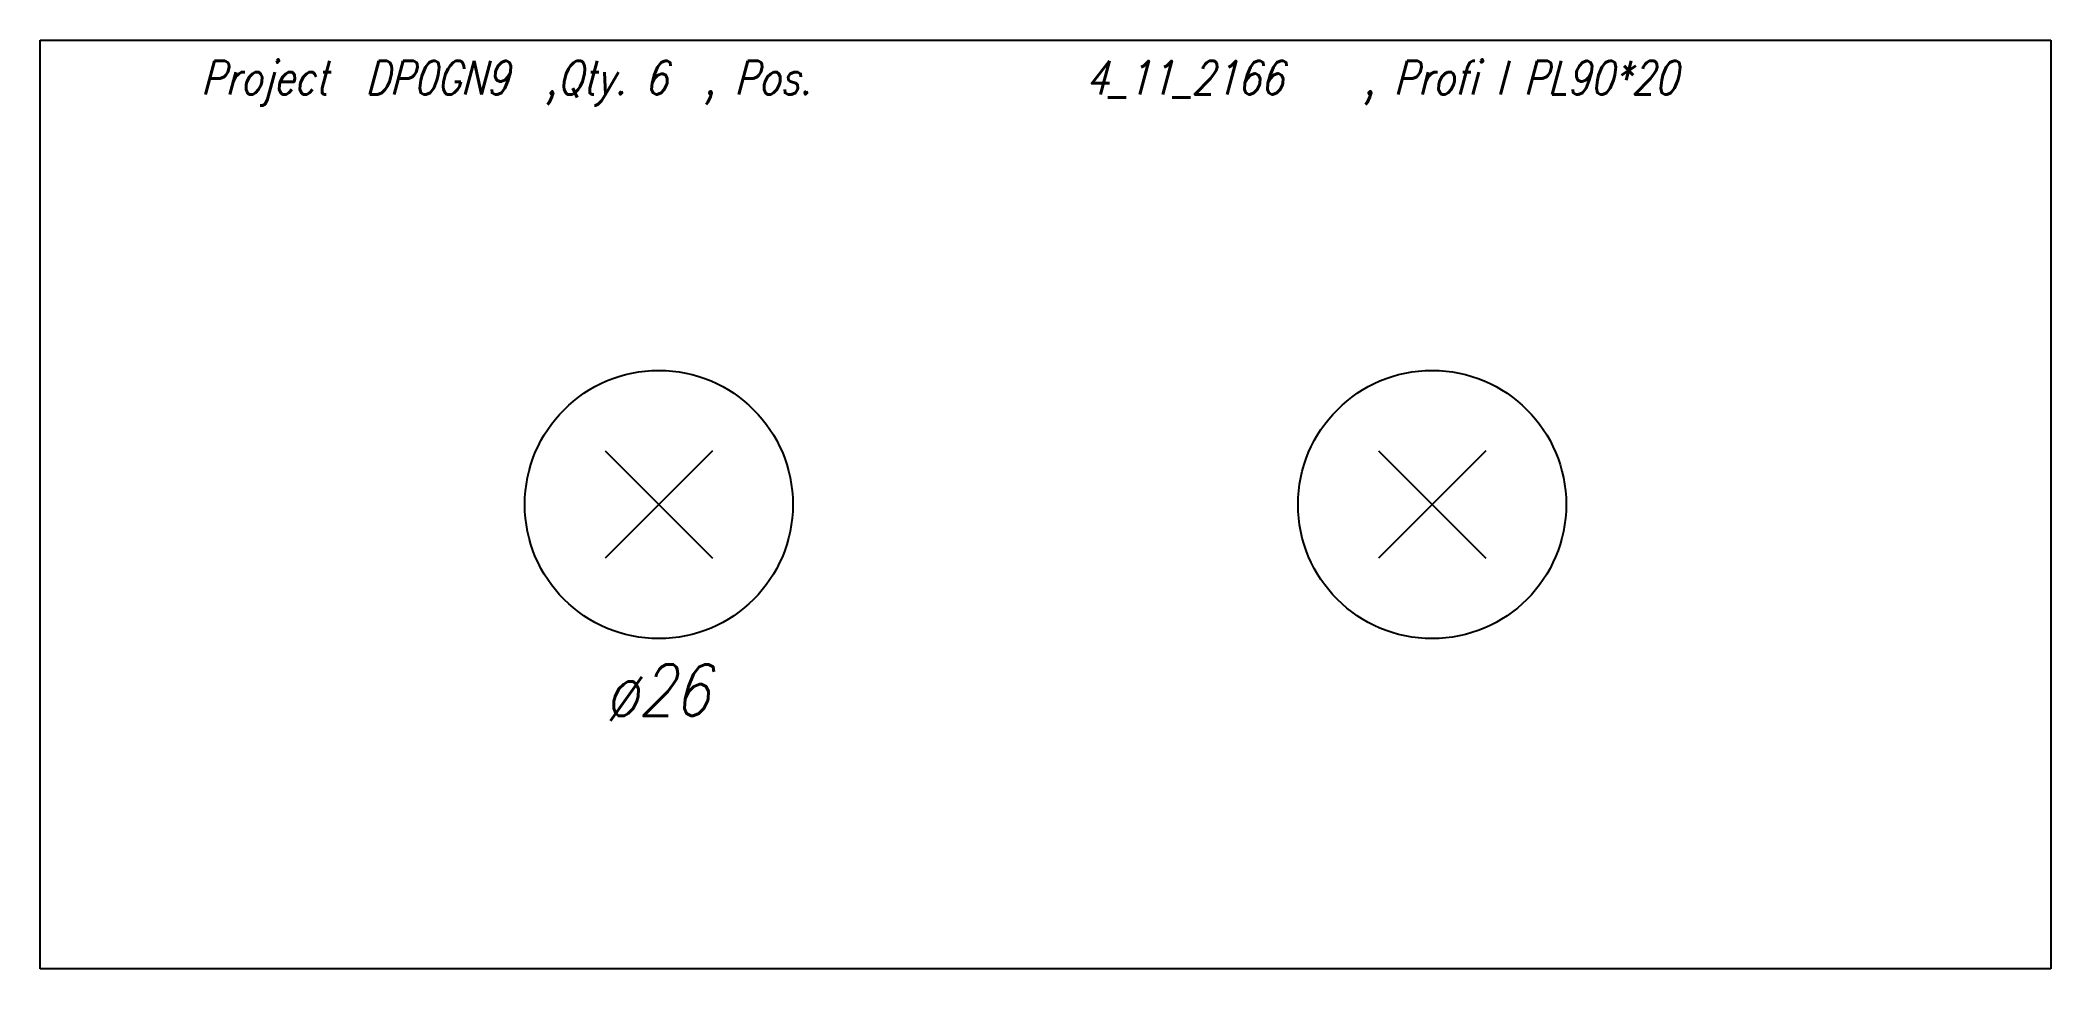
# Model space of a CAD drawing. Extents: x 0 to 195, y -45 to 45.
import ezdxf

# ---------------------------------------------------------------- set-up
doc = ezdxf.new("R2010")
doc.units = 0
doc.header["$LTSCALE"] = 10
for name, color, linetype in [('BEZ_SCHRAUBEN', 7, 'CONTINUOUS'), ('SCHRAUBEN', 7, 'CONTINUOUS'), ('TEILE', 7, 'CONTINUOUS'), ('UNTERSCHRIFT', 7, 'CONTINUOUS')]:
    doc.layers.add(name, color=color, linetype=linetype)
doc.styles.get("Standard").update_dxf_attribs({"font": 'ROMANS'})

msp = doc.modelspace()

# ---------------------------------------------------------------- linework, layer by layer
at = {"layer": 'SCHRAUBEN', "color": 6}
for p, q in [((65.198471, 5.165042), (54.798473, -5.234959)), ((54.798473, 5.165042), (65.198471, -5.234959)), ((140.199127, 5.164324), (129.799118, -5.235677)), ((129.799118, 5.164324), (140.199127, -5.235677))]:
    msp.add_line(p, q, dxfattribs=at)
at = {"layer": 'SCHRAUBEN', "color": 2}
for centre, radius in [((59.998474, -0.034958), 13), ((134.999115, -0.035677), 13.000015)]:
    msp.add_circle(centre, radius, dxfattribs=at)
at = {"layer": 'TEILE', "color": 2}
for p, q in [((0, -45.036846), (0.000007, 44.963463)), ((0.000007, 44.963463), (195, 44.969017)), ((195, 44.969017), (195, -45.031319)), ((195, -45.031319), (0, -45.036846))]:
    msp.add_line(p, q, dxfattribs=at)

# ---------------------------------------------------------------- texts
at = {"layer": 'BEZ_SCHRAUBEN', "color": 2, "oblique": 15, "width": 0.8}
msp.add_text(' ø26', height=5, dxfattribs=at).set_placement((51.998466, -20.534958))
at = {"layer": 'UNTERSCHRIFT', "color": 2, "oblique": 15, "width": 0.8}
for s, height, p in [('Project  DP0GN9  ,Qty. 6  , Pos. ', 3.25, (15.600171, 39.713905)), ('4_11_2166', 3.25, (101.400162, 39.716347)), ('  , Profi l PL90*20', 3.250001, (124.800171, 39.717014))]:
    msp.add_text(s, height=height, rotation=0.001598, dxfattribs=at).set_placement(p)

doc.saveas('drawing.dxf')
